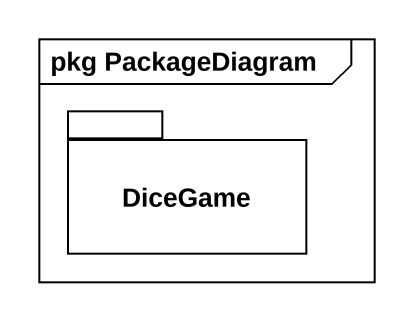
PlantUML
@startuml
mainframe pkg PackageDiagram
package DiceGame {
}
@enduml
